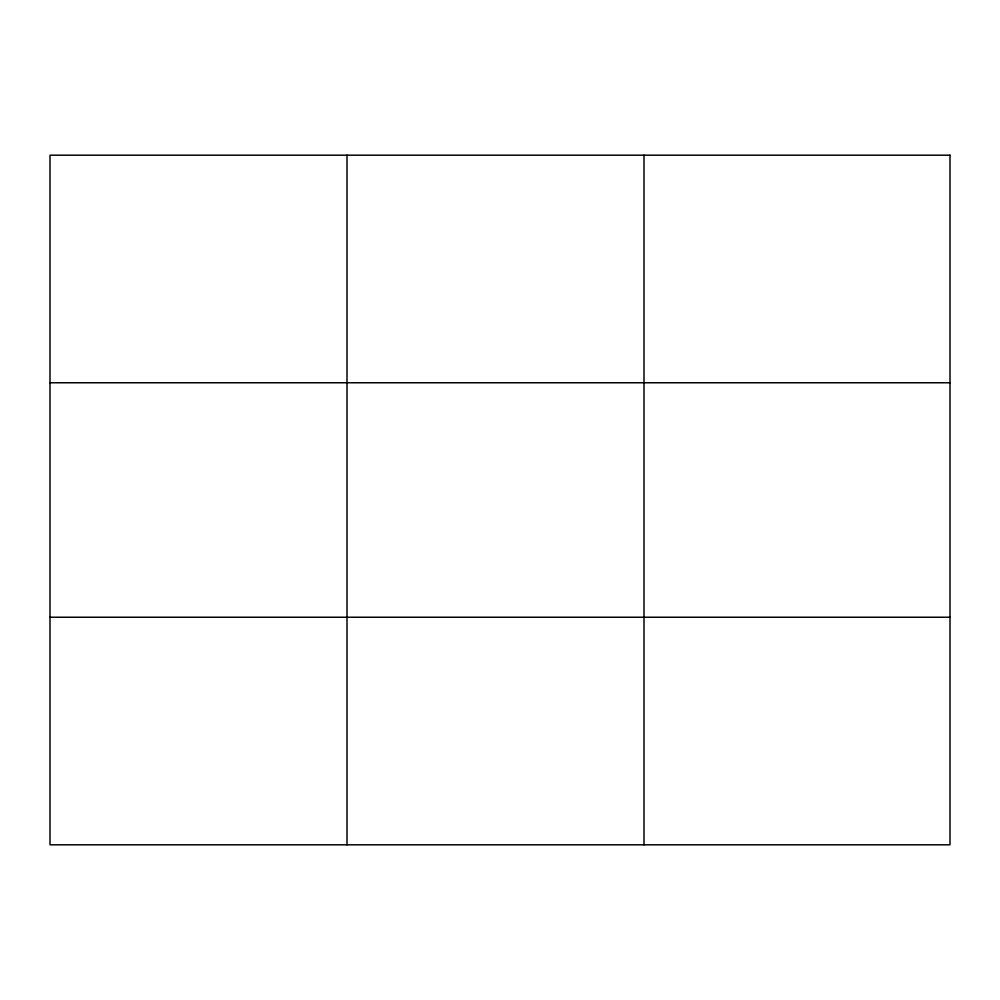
<?xml version="1.0" encoding="UTF-8"?>
<svg xmlns="http://www.w3.org/2000/svg" width="1000" height="1000" viewBox="0 0 1000 1000"><rect width="100%" height="100%" fill="white"/><g stroke="black" fill="none" stroke-linecap="round" stroke-linejoin="round"><path stroke-width="1.5" d="M347 844.812L347 155.188M644 844.812L644 155.188M50 382.762L950 382.762M50 617.238L950 617.238M950 155.188L950 844.812L50 844.812L50 155.188L950 155.188"/></g></svg>
